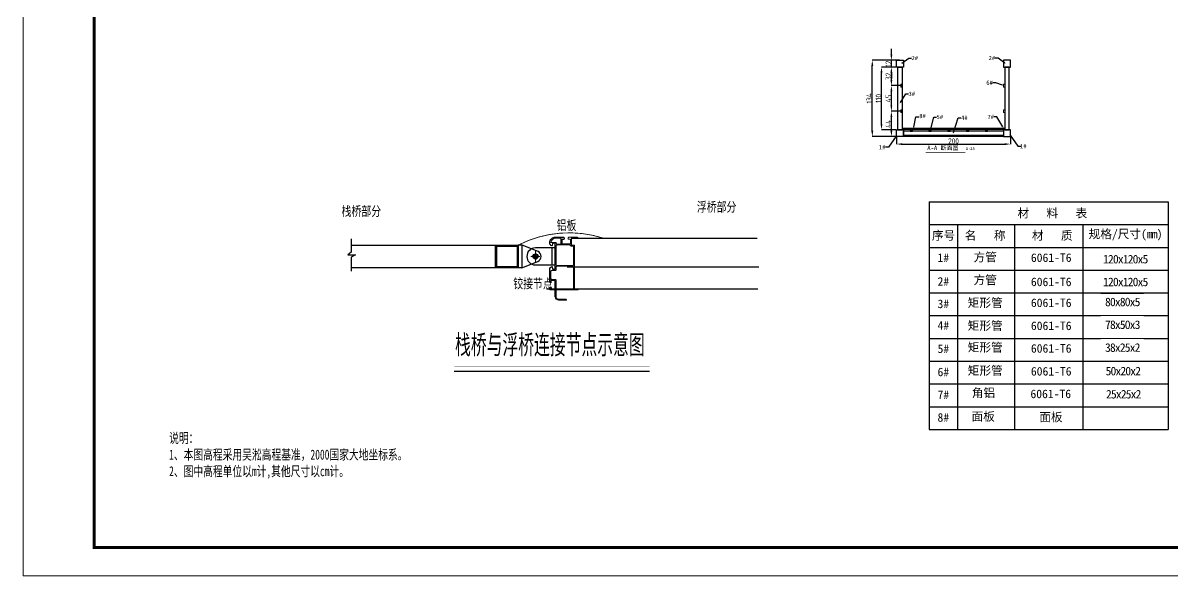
# Model space of a CAD drawing. Header units: inches. Extents: x 23 to 68, y 10 to 115.
# Drawn here: x 23.29 to 43.5, y 10.01 to 19.73 of the extents above; entities that cross this region are included whole.
import ezdxf
from ezdxf import colors
from ezdxf.entities.mleader import LeaderData, LeaderLine
from ezdxf.math import Vec2, Vec3

# ---------------------------------------------------------------- set-up
doc = ezdxf.new("R2010")
doc.units = ezdxf.units.IN
doc.header["$LTSCALE"] = 1000
doc.header["$MEASUREMENT"] = 0
doc.linetypes.add('CENTER2', pattern=[28.575, 19.05, -3.175, 3.175, -3.175])
doc.layers.add('0 [HR] Dim', color=6, linetype='Continuous', lineweight=13)
doc.layers.add('型材', color=7, linetype='Continuous', lineweight=15)
for name, color, linetype in [('PUB_TEXT', 7, 'Continuous'), ('W-ALUMINUM_FRAME铝架', 30, 'Continuous'), ('W-STEEL_KEEL钢龙骨', 5, 'Continuous'), ('图框', 7, 'Continuous'), ('打印图框', 255, 'Continuous'), ('文字', 3, 'Continuous'), ('标注', 3, 'Continuous'), ('连接端梁', 130, 'Continuous'), ('铝横梁', 220, 'Continuous'), ('铝通', 4, 'Continuous'), ('面板', 44, 'Continuous')]:
    doc.layers.add(name, color=color, linetype=linetype)
doc.styles.add('Arial', font='')
doc.styles.add('ECIDI', font='', dxfattribs={"width": 0.7})
doc.styles.get("Standard").update_dxf_attribs({"font": 'txt', "bigfont": 'gbcbig.shx'})
doc.styles.add('TSSD_Dimension', font='tssdeng.shx', dxfattribs={"width": 0.8, "bigfont": 'hztxt.shx'})
doc.styles.get('Arial').set_extended_font_data('STXihei')
doc.styles.get('ECIDI').set_extended_font_data('仿宋_GB2312')
doc.dimstyles.new('TSSD_200_1_3.5$TCH', dxfattribs={"dimtxt": 0.1, "dimasz": 0.1, "dimexe": 0.0025, "dimexo": 0.00625, "dimgap": 0.0025, "dimtad": 1, "dimdec": 0, "dimlfac": 100, "dimzin": 0, "dimdsep": 46, "dimtxsty": 'TSSD_Dimension', "dimcen": 0, "dimdle": 0.0025, "dimclrd": 3, "dimclre": 3, "dimclrt": 7, "dimadec": 1, "dimazin": 0, "dimtfac": 1, "dimtdec": 0, "dimtix": 1, "dimtmove": 2, "dimatfit": 3, "dimfxl": 0, "dimtolj": 1, "dimtzin": 0, "dimarcsym": 0})

# ---------------------------------------------------------------- blocks, each defined once
blk = doc.blocks.new('连接')
at = {"layer": 'W-STEEL_KEEL钢龙骨'}
blk.add_lwpolyline([(503898.8, 498604.5), (503898.8, 498534.5), (503958.8, 498534.5), (503958.8, 498604.5)], dxfattribs=at)
blk.add_circle((503928.8, 498604.5), 5, dxfattribs=at)
blk.add_arc((503928.8, 498604.5), 30, 0, 180, dxfattribs=at)
blk = doc.blocks.new('滚轮支架 -left')
for p, q in [((-50, 10), (-22.4, 81)), ((50, 10), (22.4, 81))]:
    blk.add_line(p, q)
at = {"color": 3, "linetype": 'CENTER2'}
for p, q in [((-15, 70), (15, 70)), ((0, 85), (0, 55))]:
    blk.add_line(p, q, dxfattribs=at)
blk.add_lwpolyline([(-50, 10), (50, 10), (50, -5), (-50, -5)], close=True)
blk.add_circle((0, 70), 11)
blk.add_arc((0, 70), 25, 26.1956, 153.8044)
blk = doc.blocks.new('asasd')
at = {"layer": '0 [HR] Dim', "color": 3, "linetype": 'CENTER2'}
for p, q in [((502185.4, 500813.1), (502145.4, 500813.1)), ((502185.4, 500813.1), (502145.4, 500813.1)), ((502165.4, 500785.1), (502165.4, 500841.1)), ((502165.4, 500785.1), (502165.4, 500841.1))]:
    blk.add_line(p, q, dxfattribs=at)
at = {"rotation": 270}
blk.add_blockref('滚轮支架 -left', (502095.4, 500813.1), dxfattribs=at)
blk.add_blockref('滚轮支架 -left', (502095.4, 500813.1), dxfattribs=at)
blk = doc.blocks.new('铝合金包边')
at = {"layer": 'W-ALUMINUM_FRAME铝架', "linetype": 'ByBlock', "ltscale": 0.5}
for p, q in [((46.0424, 10.5232), (46.0424, 10.5072)), ((46.0714, 10.5062), (46.0434, 10.5062))]:
    blk.add_line(p, q, dxfattribs=at)
for points in [[(46.0189, 10.3212), (46.0189, 10.3432, 0.414214), (46.0169, 10.3452), (46.0019, 10.3452, -0.414214), (45.9999, 10.3472), (45.9999, 10.3512, -0.2424), (46.0024, 10.3567), (46.0037, 10.3567, -0.414214), (46.0039, 10.3565), (46.0039, 10.3497, 0.414214), (46.0049, 10.3487), (46.0179, 10.3487, 0.414214), (46.0189, 10.3497), (46.0189, 10.3777, 0.414214), (46.0179, 10.3787), (46.0049, 10.3787, 0.414214), (46.0039, 10.3777), (46.0039, 10.3709, -0.414214), (46.0037, 10.3707), (46.0024, 10.3707, -0.414214), (45.9999, 10.3732), (45.9999, 10.3836), (45.9999, 10.3979, -0.198912), (46, 10.398), (46.0003, 10.3983, 0.414214), (46.0003, 10.3986), (46, 10.3989, -0.198912), (45.9999, 10.3991), (45.9999, 10.4178, -0.313684), (46.0065, 10.4272, -0.403535), (46.0077, 10.4264), (46.009, 10.419, 0.362489), (46.01, 10.4182), (46.0169, 10.4182, 0.414214), (46.0189, 10.4202), (46.0189, 10.4631, -0.198912), (46.019, 10.4633), (46.0193, 10.4636, 0.414214), (46.0193, 10.4639), (46.019, 10.4642, -0.198912), (46.0189, 10.4643), (46.0189, 10.5072, 0.414214), (46.0169, 10.5092), (46.01, 10.5092, 0.362489), (46.009, 10.5084), (46.0077, 10.501, -0.362489), (46.0067, 10.5002, -0.326255), (45.9999, 10.5096), (45.9999, 10.5112, -0.414214), (46.0199, 10.5312), (46.0246, 10.5312)], [(46.0223, 10.5312), (46.0246, 10.5312, -0.198912), (46.0248, 10.5312), (46.0251, 10.5307, 0.414214), (46.0254, 10.5307), (46.0257, 10.5312, -0.198912), (46.0258, 10.5312), (46.0266, 10.5312, -0.198912), (46.0268, 10.5312), (46.0271, 10.5307, 0.414214), (46.0274, 10.5307), (46.0277, 10.5312, -0.198912), (46.0278, 10.5312), (46.0286, 10.5312, -0.198912), (46.0288, 10.5312), (46.0291, 10.5307, 0.414214), (46.0294, 10.5307), (46.0297, 10.5312, -0.198912), (46.0298, 10.5312), (46.0306, 10.5312, -0.198912), (46.0308, 10.5312), (46.0311, 10.5307, 0.414214), (46.0314, 10.5307), (46.0317, 10.5312, -0.198912), (46.0318, 10.5312), (46.0326, 10.5312, -0.198912), (46.0328, 10.5312), (46.0331, 10.5307, 0.414214), (46.0334, 10.5307), (46.0337, 10.5312, -0.198912), (46.0338, 10.5312), (46.0346, 10.5312, -0.198912), (46.0348, 10.5312), (46.0351, 10.5307, 0.414214), (46.0354, 10.5307), (46.0357, 10.5312, -0.198912), (46.0358, 10.5312), (46.0366, 10.5312, -0.198912), (46.0368, 10.5312), (46.0371, 10.5307, 0.414214), (46.0374, 10.5307), (46.0377, 10.5312, -0.198912), (46.0378, 10.5312), (46.0386, 10.5312, -0.198912), (46.0388, 10.5312), (46.0391, 10.5307, 0.414214), (46.0394, 10.5307), (46.0397, 10.5312, -0.198912), (46.0398, 10.5312), (46.0416, 10.5312), (46.0449, 10.5312, -0.2424), (46.0504, 10.5287), (46.0504, 10.5244)], [(46.0434, 10.5242), (46.0502, 10.5242, 0.415615), (46.0504, 10.5244)]]:
    blk.add_lwpolyline(points, format="xyb", dxfattribs=at)
at = {"layer": 'W-ALUMINUM_FRAME铝架', "linetype": 'ByBlock', "lineweight": 20, "ltscale": 0.5}
for points in [[(46.0389, 10.5242, 0.414214), (46.0359, 10.5272), (46.0199, 10.5272), (46.0199, 10.5272, 0.397093), (46.0039, 10.5123), (46.0039, 10.5123), (46.0224, 10.5123), (46.0224, 10.5082, 0.413909), (46.0244, 10.5062), (46.0369, 10.5062, 0.414518), (46.0389, 10.5082)], [(46.0834, 10.4252), (46.0834, 10.3517, -0.414214), (46.0804, 10.3487), (46.0254, 10.3487, -0.414214), (46.0224, 10.3517), (46.0224, 10.3792, 0.414214), (46.0194, 10.3822), (46.0064, 10.3822, -0.414214), (46.0034, 10.3852), (46.0034, 10.4107, -0.414214), (46.0064, 10.4137), (46.0194, 10.4137, 0.414214), (46.0224, 10.4167), (46.0224, 10.4262, -0.414214), (46.0244, 10.4282), (46.0804, 10.4282, -0.414214)]]:
    blk.add_lwpolyline(points, format="xyb", close=True, dxfattribs=at)
at = {"layer": 'W-ALUMINUM_FRAME铝架', "lineweight": 5}
blk.add_lwpolyline([(46.0189, 10.3212, 0.414214), (46.0309, 10.3092), (46.0485, 10.3092), (46.0569, 10.3092, 0.414214), (46.0579, 10.3102), (46.0579, 10.3112, 0.414214), (46.0569, 10.3122), (46.0309, 10.3122, -0.414214), (46.0219, 10.3212), (46.0219, 10.3432, -0.414214), (46.0239, 10.3452), (46.0989, 10.3452, 0.414214), (46.0999, 10.3462), (46.0999, 10.3472, 0.414214), (46.0989, 10.3482), (46.0874, 10.3482, -2.414214), (46.0869, 10.3487), (46.0869, 10.3979, 0.198912), (46.0868, 10.398), (46.0865, 10.3983, -0.414214), (46.0865, 10.3986), (46.0868, 10.3989, 0.198912), (46.0869, 10.3991), (46.0869, 10.4631), (46.0869, 10.4631, 0.198912), (46.0868, 10.4633), (46.0865, 10.4636, -0.414214), (46.0865, 10.4639), (46.0868, 10.4642, 0.198912), (46.0869, 10.4643), (46.0869, 10.5017, 0.414214), (46.0859, 10.5027), (46.0769, 10.5027, -0.414214), (46.0759, 10.5037), (46.0759, 10.5272, -0.414214), (46.0769, 10.5282), (46.0997, 10.5282, 0.414214), (46.0999, 10.5284), (46.0999, 10.5287, 0.165289), (46.0914, 10.5312)], format="xyb", dxfattribs=at)
at = {"layer": 'W-ALUMINUM_FRAME铝架', "linetype": 'ByBlock', "lineweight": 0, "ltscale": 0.5}
blk.add_lwpolyline([(46.0925, 10.5312), (46.0902, 10.5312, 0.198912), (46.09, 10.5312), (46.0897, 10.5307, -0.414214), (46.0895, 10.5307), (46.0892, 10.5312, 0.198912), (46.089, 10.5312), (46.0882, 10.5312, 0.198912), (46.088, 10.5312), (46.0877, 10.5307, -0.414214), (46.0875, 10.5307), (46.0872, 10.5312, 0.198912), (46.087, 10.5312), (46.0862, 10.5312, 0.198912), (46.086, 10.5312), (46.0857, 10.5307, -0.414214), (46.0855, 10.5307), (46.0852, 10.5312, 0.198912), (46.085, 10.5312), (46.0842, 10.5312, 0.198912), (46.084, 10.5312), (46.0837, 10.5307, -0.414214), (46.0835, 10.5307), (46.0832, 10.5312, 0.198912), (46.083, 10.5312), (46.0822, 10.5312, 0.198912), (46.082, 10.5312), (46.0817, 10.5307, -0.414214), (46.0815, 10.5307), (46.0812, 10.5312, 0.198912), (46.081, 10.5312), (46.0802, 10.5312, 0.198912), (46.08, 10.5312), (46.0797, 10.5307, -0.414214), (46.0795, 10.5307), (46.0792, 10.5312, 0.198912), (46.079, 10.5312), (46.0782, 10.5312, 0.198912), (46.078, 10.5312), (46.0777, 10.5307, -0.414214), (46.0775, 10.5307), (46.0772, 10.5312, 0.198912), (46.077, 10.5312), (46.0762, 10.5312, 0.198912), (46.076, 10.5312), (46.0757, 10.5307, -0.414214), (46.0755, 10.5307), (46.0752, 10.5312, 0.198912), (46.075, 10.5312), (46.0699, 10.5312, 0.2424), (46.0644, 10.5287), (46.0644, 10.5244, 0.414214), (46.0646, 10.5242), (46.0714, 10.5242, -0.414214), (46.0724, 10.5232), (46.0724, 10.5072)], format="xyb", dxfattribs=at)
at = {"layer": 'W-ALUMINUM_FRAME铝架', "lineweight": 5}
blk.add_lwpolyline([(46.0725, 10.5016, 0.356394), (46.0754, 10.4992), (46.0804, 10.4992, -0.414214), (46.0834, 10.4962), (46.0834, 10.4342, -0.414214), (46.0804, 10.4312), (46.0244, 10.4312, -0.414214), (46.0224, 10.4332), (46.0224, 10.5002, -0.414214), (46.0254, 10.5032), (46.0705, 10.5032, -0.356394)], format="xyb", close=True, dxfattribs=at)
at = {"layer": 'W-ALUMINUM_FRAME铝架', "linetype": 'ByBlock', "ltscale": 0.5}
blk.add_arc((46.0434, 10.5232), 0.001, 90, 180, dxfattribs=at)
blk = doc.blocks.new('asdasdsd')
at = {"color": 3}
for p, q in [((45.3016, 10.503), (45.889, 10.503)), ((45.889, 10.503), (45.889, 10.423)), ((45.889, 10.423), (45.889, 10.503)), ((45.889, 10.423), (45.889, 10.474)), ((45.889, 10.423), (45.3016, 10.423))]:
    blk.add_line(p, q, dxfattribs=at)
at = {"color": 3, "lineweight": 5}
for p, q in [((45.809, 10.423), (45.809, 10.503)), ((45.889, 10.443), (45.889, 10.503)), ((45.889, 10.423), (45.889, 10.503))]:
    blk.add_line(p, q, dxfattribs=at)
at = {"color": 1, "lineweight": -3}
for p, q in [((46.0605, 10.4261), (46.7349, 10.4261)), ((46.7312, 10.3481), (45.9888, 10.3481))]:
    blk.add_line(p, q, dxfattribs=at)
at = {"const_width": 0.003}
blk.add_lwpolyline([(45.889, 10.503, -0.198589), (46.1884, 10.5272)], format="xyb", dxfattribs=at)
blk.add_lwpolyline([(46.0769, 10.5272), (46.7284, 10.5272)])
at = {"color": 3}
for points in [[(45.809, 10.503), (45.889, 10.503), (45.889, 10.423), (45.809, 10.423)], [(45.813, 10.499), (45.885, 10.499), (45.885, 10.427), (45.813, 10.427)]]:
    blk.add_lwpolyline(points, close=True, dxfattribs=at)
at = {"color": 3, "lineweight": 5}
for points in [[(45.889, 10.503), (45.809, 10.503), (45.809, 10.423), (45.889, 10.423)], [(45.885, 10.499), (45.813, 10.499), (45.813, 10.427), (45.885, 10.427)]]:
    blk.add_lwpolyline(points, close=True, dxfattribs=at)
at = {"layer": 'W-ALUMINUM_FRAME铝架', "linetype": 'ByBlock', "ltscale": 0.5}
for centre, start, end in [((46.0434, 10.5072), 180, 270), ((46.0714, 10.5072), 270, 0)]:
    blk.add_arc(centre, 0.001, start, end, dxfattribs=at)
at = {"layer": 'W-STEEL_KEEL钢龙骨'}
for points in [[(45.3016, 10.5248), (45.3016, 10.4782), (45.2897, 10.4691), (45.3165, 10.4691), (45.3016, 10.4608), (45.3016, 10.4113)], [(46.0071, 10.4931), (46.0071, 10.4331)], [(46.0191, 10.4931), (46.0191, 10.4331)]]:
    blk.add_lwpolyline(points, dxfattribs=at)
blk.add_blockref('铝合金包边', (0, 0))
at = {"layer": 'W-STEEL_KEEL钢龙骨', "xscale": 0.0008018140090120239, "yscale": 0.0008018140090120239, "zscale": 0.0008018140090120239}
blk.add_blockref('asasd', (-356.6941, -391.0958), dxfattribs=at)
at = {"layer": 'W-STEEL_KEEL钢龙骨', "xscale": 0.001, "yscale": 0.001, "zscale": 0.001, "rotation": 90}
blk.add_blockref('连接', (544.5536, -493.4657), dxfattribs=at)
blk = doc.blocks.new('sasfdsf')
at = {"layer": '文字', "color": 0}
for p, q in [((57401, 44042, 0), (57401, 40042, 0)), ((57401, 44042, 0), (61601, 44042, 0)), ((61601, 44042, 0), (61601, 40042, 0)), ((57401, 43642, 0), (61601, 43642, 0)), ((57901, 43642, 0), (57901, 40042, 0)), ((58901, 43642, 0), (58901, 40042, 0)), ((60101, 43642, 0), (60101, 40042, 0)), ((57401, 41642, 0), (61601, 41642, 0)), ((57401, 40042, 0), (61601, 40042, 0))]:
    blk.add_line(p, q, dxfattribs=at)
at = {"layer": '文字', "color": 0, "char_height": 150, "attachment_point": 5, "style": 'Arial'}
for s, insert in [('材   料   表', (59566, 43834, 0)), ('序号', (57654, 43442, 0)), ('名   称', (58385, 43442, 0)), ('材   质', (59564, 43442, 0)), ('规格/尺寸({\\T0.85;mm})', (60853, 43457, 0)), ('1#', (57650, 43060, 0)), ('方管', (58386, 43060, 0)), ('6061-T6', (59546, 43060, 0)), ('2#', (57650, 42644, 0)), ('方管', (58386, 42660, 0)), ('6061-T6', (59546, 42635, 0)), ('3#', (57650, 42248, 0)), ('矩形管', (58386, 42260, 0)), ('6061-T6', (59546, 42267, 0)), ('4#', (57650, 41870, 0)), ('矩形管', (58386, 41857, 0)), ('6061-T6', (59546, 41863, 0)), ('5#', (57650, 41460, 0)), ('矩形管', (58386, 41476, 0)), ('6061-T6', (59546, 41465, 0)), ('6#', (57650, 41051, 0)), ('矩形管', (58386, 41067, 0)), ('6061-T6', (59546, 41063, 0)), ('7#', (57650, 40651, 0)), ('角铝', (58355, 40675, 0)), ('6061-T6', (59538, 40666, 0)), ('8#', (57650, 40251, 0)), ('面板', (58351, 40260, 0))]:
    blk.add_mtext(s, dxfattribs=dict(at, insert=insert))
at = {"layer": '文字', "color": 0, "char_height": 150, "attachment_point": 5, "style": 'Arial', "bg_fill": 2}
for s, insert in [('{\\T0.85;120x120x5}', (60847, 43034, 0)), ('{\\T0.85;80x80x5}', (60795, 42282, 0)), ('{\\T0.85;25x25x2}', (60812, 40660, 0))]:
    blk.add_mtext(s, dxfattribs=dict(at, insert=insert))
at = {"layer": '文字', "color": 0, "insert": (60805, 41067, 0), "char_height": 150, "width": 974.29, "attachment_point": 5, "style": 'Arial', "bg_fill": 2}
blk.add_mtext('{\\T0.85;50x20x2}', dxfattribs=at)
at = {"layer": '文字', "color": 0, "insert": (59541, 40250, 0), "char_height": 150, "width": 408.33, "attachment_point": 5, "style": 'Arial'}
blk.add_mtext('{\\fSimSun|b0|i0|c134|p2;面板}', dxfattribs=at)
at = {"layer": '文字', "color": 0}
for p, q in [((57401, 43242, 0), (61601, 43242, 0)), ((57401, 42842, 0), (61601, 42842, 0)), ((57401, 42442, 0), (61601, 42442, 0)), ((57401, 42042, 0), (61601, 42042, 0)), ((57401, 40842, 0), (61601, 40842, 0)), ((57401, 40442, 0), (61601, 40442, 0))]:
    blk.add_line(p, q, dxfattribs=at)
at = {"layer": '文字', "color": 0, "insert": (60795, 41480, 0), "char_height": 150, "attachment_point": 5, "style": 'Arial', "bg_fill": 2}
blk.add_mtext('{\\T0.85;38x25x2}', dxfattribs=at)
at = {"layer": '文字', "color": 0}
blk.add_line((57401, 41242, 0), (61601, 41242, 0), dxfattribs=at)
at = {"layer": '文字', "color": 0, "char_height": 150, "attachment_point": 5, "style": 'Arial', "bg_fill": 2}
for s, insert in [('{\\T0.85;120x120x5}', (60847, 42634, 0)), ('{\\T0.85;78x50x3}', (60795, 41882, 0))]:
    blk.add_mtext(s, dxfattribs=dict(at, insert=insert))
blk = doc.blocks.new('*D209')
at = {"color": 3, "lineweight": -2, "transparency": 16777216}
for p, q in [((38.645, 17.728), (38.645, 17.599)), ((38.745, 17.602), (40.545, 17.602)), ((40.645, 17.728), (40.645, 17.599))]:
    blk.add_line(p, q, dxfattribs=at)
at = {"color": 3, "transparency": 16777216}
for points in [[(38.745, 17.618), (38.745, 17.585), (38.645, 17.602)], [(40.545, 17.618), (40.545, 17.585), (40.645, 17.602)]]:
    blk.add_solid(points, dxfattribs=at)
at = {"layer": 'Defpoints', "color": 0, "transparency": 16777216}
for p in [(38.645, 17.735, 0), (40.645, 17.735, 0), (40.645, 17.602)]:
    blk.add_point(p, dxfattribs=at)
at = {"color": 7, "transparency": 16777216, "insert": (39.645, 17.654), "char_height": 0.1, "attachment_point": 5, "style": 'TSSD_Dimension'}
blk.add_mtext('\\A1;200', dxfattribs=at)
blk = doc.blocks.new('*D210')
at = {"color": 3, "lineweight": -2, "transparency": 16777216}
for p, q in [((38.733, 18.18), (38.551, 18.18)), ((38.554, 17.835), (38.554, 18.08)), ((38.639, 17.735), (38.551, 17.735))]:
    blk.add_line(p, q, dxfattribs=at)
at = {"color": 3, "transparency": 16777216}
for points in [[(38.537, 18.08), (38.57, 18.08), (38.554, 18.18)], [(38.537, 17.835), (38.57, 17.835), (38.554, 17.735)]]:
    blk.add_solid(points, dxfattribs=at)
at = {"layer": 'Defpoints', "color": 0, "transparency": 16777216}
for p in [(38.554, 18.18), (38.739, 18.18, 0), (38.645, 17.735, 0)]:
    blk.add_point(p, dxfattribs=at)
at = {"color": 7, "transparency": 16777216, "insert": (38.501, 17.957), "char_height": 0.1, "attachment_point": 5, "rotation": 90, "style": 'TSSD_Dimension'}
blk.add_mtext('\\A1;44', dxfattribs=at)
blk = doc.blocks.new('*D211')
at = {"color": 3, "lineweight": -2, "transparency": 16777216}
for p, q in [((38.723, 18.63), (38.551, 18.63)), ((38.554, 18.28), (38.554, 18.53)), ((38.733, 18.18), (38.551, 18.18))]:
    blk.add_line(p, q, dxfattribs=at)
at = {"color": 3, "transparency": 16777216}
for points in [[(38.537, 18.53), (38.57, 18.53), (38.554, 18.63)], [(38.537, 18.28), (38.57, 18.28), (38.554, 18.18)]]:
    blk.add_solid(points, dxfattribs=at)
at = {"layer": 'Defpoints', "color": 0, "transparency": 16777216}
for p in [(38.554, 18.63), (38.729, 18.63, 0), (38.739, 18.18, 0)]:
    blk.add_point(p, dxfattribs=at)
at = {"color": 7, "transparency": 16777216, "insert": (38.501, 18.405), "char_height": 0.1, "attachment_point": 5, "rotation": 90, "style": 'TSSD_Dimension'}
blk.add_mtext('\\A1;45', dxfattribs=at)
blk = doc.blocks.new('*D212')
at = {"color": 3, "lineweight": -2, "transparency": 16777216}
for p, q in [((38.716, 18.955), (38.551, 18.955)), ((38.554, 18.73), (38.554, 18.855)), ((38.723, 18.63), (38.551, 18.63))]:
    blk.add_line(p, q, dxfattribs=at)
at = {"color": 3, "transparency": 16777216}
for points in [[(38.537, 18.855), (38.57, 18.855), (38.554, 18.955)], [(38.537, 18.73), (38.57, 18.73), (38.554, 18.63)]]:
    blk.add_solid(points, dxfattribs=at)
at = {"layer": 'Defpoints', "color": 0, "transparency": 16777216}
for p in [(38.554, 18.955), (38.722, 18.955, 0), (38.729, 18.63, 0)]:
    blk.add_point(p, dxfattribs=at)
at = {"color": 7, "transparency": 16777216, "insert": (38.501, 18.792), "char_height": 0.1, "attachment_point": 5, "rotation": 90, "style": 'TSSD_Dimension'}
blk.add_mtext('\\A1;32', dxfattribs=at)
blk = doc.blocks.new('*D213')
at = {"color": 3, "lineweight": -2, "transparency": 16777216}
for p, q in [((38.554, 19.175), (38.554, 19.275)), ((38.699, 19.075), (38.551, 19.075)), ((38.554, 18.955), (38.554, 19.075)), ((38.716, 18.955), (38.551, 18.955)), ((38.554, 18.855), (38.554, 18.755))]:
    blk.add_line(p, q, dxfattribs=at)
at = {"color": 3, "transparency": 16777216}
for points in [[(38.537, 19.175), (38.57, 19.175), (38.554, 19.075)], [(38.537, 18.855), (38.57, 18.855), (38.554, 18.955)]]:
    blk.add_solid(points, dxfattribs=at)
at = {"layer": 'Defpoints', "color": 0, "transparency": 16777216}
for p in [(38.554, 19.075), (38.705, 19.075, 0), (38.722, 18.955, 0)]:
    blk.add_point(p, dxfattribs=at)
at = {"color": 7, "transparency": 16777216, "insert": (38.501, 19.015), "char_height": 0.1, "attachment_point": 5, "rotation": 90, "style": 'TSSD_Dimension'}
blk.add_mtext('\\A1;12', dxfattribs=at)
blk = doc.blocks.new('*D214')
at = {"color": 3, "lineweight": -2, "transparency": 16777216}
for p, q in [((38.592, 19.075), (38.216, 19.075)), ((38.218, 17.835), (38.218, 18.975)), ((38.545, 17.735), (38.216, 17.735))]:
    blk.add_line(p, q, dxfattribs=at)
at = {"color": 3, "transparency": 16777216}
for points in [[(38.201, 18.975), (38.235, 18.975), (38.218, 19.075)], [(38.201, 17.835), (38.235, 17.835), (38.218, 17.735)]]:
    blk.add_solid(points, dxfattribs=at)
at = {"layer": 'Defpoints', "color": 0, "transparency": 16777216}
for p in [(38.218, 19.075), (38.598, 19.075), (38.551, 17.735)]:
    blk.add_point(p, dxfattribs=at)
at = {"color": 7, "transparency": 16777216, "insert": (38.166, 18.405), "char_height": 0.1, "attachment_point": 5, "rotation": 90, "style": 'TSSD_Dimension'}
blk.add_mtext('\\A1;134', dxfattribs=at)
blk = doc.blocks.new('*D215')
at = {"color": 3, "lineweight": -2, "transparency": 16777216}
for p, q in [((38.627, 18.955), (38.378, 18.955)), ((38.38, 17.955), (38.38, 18.855)), ((38.639, 17.855), (38.378, 17.855))]:
    blk.add_line(p, q, dxfattribs=at)
at = {"color": 3, "transparency": 16777216}
for points in [[(38.363, 18.855), (38.397, 18.855), (38.38, 18.955)], [(38.363, 17.955), (38.397, 17.955), (38.38, 17.855)]]:
    blk.add_solid(points, dxfattribs=at)
at = {"layer": 'Defpoints', "color": 0, "transparency": 16777216}
for p in [(38.38, 18.955), (38.634, 18.955), (38.645, 17.855, 0)]:
    blk.add_point(p, dxfattribs=at)
at = {"color": 7, "transparency": 16777216, "insert": (38.328, 18.405), "char_height": 0.1, "attachment_point": 5, "rotation": 90, "style": 'TSSD_Dimension'}
blk.add_mtext('\\A1;110', dxfattribs=at)

msp = doc.modelspace()

# ---------------------------------------------------------------- linework, layer by layer
at = {"linetype": 'Continuous', "lineweight": 18, "const_width": 0.05}
msp.add_lwpolyline([(24.541, 30.51), (49.481, 30.51), (49.481, 10.51), (24.541, 10.51)], close=True, dxfattribs=at)
for points in [[(38.924, 17.855), (38.886, 17.855), (38.886, 17.83), (38.924, 17.83)], [(38.921, 17.852), (38.889, 17.852), (38.889, 17.833), (38.921, 17.833)], [(39.25, 17.855), (39.212, 17.855), (39.212, 17.83), (39.25, 17.83)], [(39.247, 17.852), (39.215, 17.852), (39.215, 17.833), (39.247, 17.833)], [(39.584, 17.855), (39.546, 17.855), (39.546, 17.83), (39.584, 17.83)], [(39.581, 17.852), (39.549, 17.852), (39.549, 17.833), (39.581, 17.833)], [(39.914, 17.855), (39.876, 17.855), (39.876, 17.83), (39.914, 17.83)], [(39.911, 17.852), (39.879, 17.852), (39.879, 17.833), (39.911, 17.833)], [(40.244, 17.855), (40.206, 17.855), (40.206, 17.83), (40.244, 17.83)], [(40.241, 17.852), (40.209, 17.852), (40.209, 17.833), (40.241, 17.833)]]:
    msp.add_lwpolyline(points, close=True)
for points, const_width in [([(39.155, 17.457), (39.852, 17.457)], 0.0075), ([(30.871, 13.686), (34.307, 13.686)], 0.01)]:
    msp.add_lwpolyline(points, dxfattribs=dict(const_width=const_width))
msp.add_lwpolyline([(30.871, 13.609), (34.3, 13.609)])
at = {"layer": '图框', "color": 7, "linetype": 'Continuous', "lineweight": 18, "flags": 128}
msp.add_lwpolyline([(23.291, 31.01), (50.044, 31.01), (50.044, 10.01), (23.291, 10.01)], close=True, dxfattribs=at)
at = {"layer": '型材', "elevation": 0}
for points in [[(38.737, 18.605, 0.414214), (38.739, 18.607), (38.739, 18.652, 0.414214), (38.737, 18.655), (38.722, 18.655, 0.414214), (38.719, 18.652), (38.719, 18.607, 0.414214), (38.722, 18.605)], [(40.528, 18.605, -0.414214), (40.525, 18.607), (40.525, 18.652, -0.414214), (40.528, 18.655), (40.543, 18.655, -0.414214), (40.545, 18.652), (40.545, 18.607, -0.414214), (40.543, 18.605)], [(38.737, 18.155, 0.414214), (38.739, 18.157), (38.739, 18.202, 0.414214), (38.737, 18.205), (38.722, 18.205, 0.414214), (38.719, 18.202), (38.719, 18.157, 0.414214), (38.722, 18.155)], [(40.528, 18.155, -0.414214), (40.525, 18.157), (40.525, 18.202, -0.414214), (40.528, 18.205), (40.543, 18.205, -0.414214), (40.545, 18.202), (40.545, 18.157, -0.414214), (40.543, 18.155)]]:
    msp.add_lwpolyline(points, format="xyb", close=True, dxfattribs=at)
at = {"layer": '型材', "color": 4}
for points in [[(38.764, 17.883, 0.414214), (38.763, 17.883), (38.763, 17.882, -0.198912), (38.762, 17.882), (38.754, 17.882, 0.414214), (38.753, 17.881), (38.753, 17.858, 0.414214), (38.754, 17.858), (38.755, 17.858, 0.414214), (38.755, 17.858), (38.755, 17.88), (38.798, 17.88, 0.665644), (38.798, 17.88, 0.200737), (38.794, 17.882), (38.789, 17.882, -0.198912), (38.789, 17.882), (38.788, 17.883, 0.414214), (38.787, 17.883), (38.786, 17.882, -0.414214), (38.786, 17.882), (38.785, 17.883, 0.414214), (38.784, 17.883), (38.784, 17.882, -0.198912), (38.783, 17.882), (38.768, 17.882, -0.198912), (38.768, 17.882), (38.767, 17.883, 0.414214), (38.766, 17.883), (38.765, 17.882, -0.414214), (38.765, 17.882)], [(40.526, 17.883, -0.414214), (40.527, 17.883), (40.528, 17.882, 0.198912), (40.528, 17.882), (40.536, 17.882, -0.414214), (40.537, 17.881), (40.537, 17.858, -0.414214), (40.537, 17.858), (40.536, 17.858, -0.414214), (40.535, 17.858), (40.535, 17.88), (40.492, 17.88, -0.665644), (40.492, 17.88, -0.200737), (40.496, 17.882), (40.501, 17.882, 0.198912), (40.502, 17.882), (40.502, 17.883, -0.414214), (40.503, 17.883), (40.504, 17.882, 0.414214), (40.504, 17.882), (40.505, 17.883, -0.414214), (40.506, 17.883), (40.507, 17.882, 0.198912), (40.507, 17.882), (40.522, 17.882, 0.198912), (40.523, 17.882), (40.523, 17.883, -0.414214), (40.524, 17.883), (40.525, 17.882, 0.414214), (40.525, 17.882)]]:
    msp.add_lwpolyline(points, format="xyb", close=True, dxfattribs=at)
at = {"layer": '连接端梁', "elevation": 0}
msp.add_lwpolyline([(40.525, 17.735), (38.765, 17.735)], dxfattribs=at)
at = {"layer": '铝横梁', "color": 6, "elevation": 0}
for points in [[(38.665, 18.955), (38.745, 18.955), (38.745, 17.855), (38.665, 17.855)], [(40.625, 18.955), (40.545, 18.955), (40.545, 17.855), (40.625, 17.855)]]:
    msp.add_lwpolyline(points, close=True, dxfattribs=at)
at = {"layer": '铝横梁', "color": 11}
msp.add_lwpolyline([(38.765, 17.752), (38.765, 17.83), (40.525, 17.834), (40.525, 17.756)], close=True, dxfattribs=at)
at = {"layer": '铝通', "elevation": 0}
for points in [[(38.645, 18.955), (38.645, 19.075), (38.765, 19.075), (38.765, 18.955), (38.645, 18.955)], [(40.645, 18.955), (40.645, 19.075), (40.525, 19.075), (40.525, 18.955), (40.645, 18.955)], [(38.645, 17.735), (38.645, 17.855), (38.765, 17.855), (38.765, 17.735), (38.645, 17.735)], [(40.645, 17.735), (40.645, 17.855), (40.525, 17.855), (40.525, 17.735), (40.645, 17.735)]]:
    msp.add_lwpolyline(points, dxfattribs=at)
at = {"layer": '面板'}
msp.add_lwpolyline([(38.755, 17.855), (38.755, 17.88), (40.535, 17.88), (40.535, 17.855)], close=True, dxfattribs=at)

# ---------------------------------------------------------------- block references
at = {"xscale": 5, "yscale": 5, "zscale": 5}
msp.add_blockref('asdasdsd', (-197.449, -36.688), dxfattribs=at)

# ---------------------------------------------------------------- texts
at = {"layer": 'PUB_TEXT'}
for s, height, p in [('浮桥部分', 0.1929, (35.135, 16.395)), ('栈桥部分', 0.1929, (28.89, 16.32)), ('铝板', 0.1929, (32.671, 16.073)), ('铰接节点', 0.1929, (31.908, 15.048)), ('栈桥与浮桥连接节点示意图', 0.38582, (30.884, 13.87))]:
    msp.add_text(s, height=height, dxfattribs=at).set_placement(p)
at = {"layer": '打印图框', "color": 6, "attachment_point": 1, "style": 'Arial'}
for s, width, gutter_width, heights, insert, char_height in [('A-A 断面图', 0.72842, 0.00625, [1.250430159416283e-15], (39.184, 17.573, 0), 0.075), ('1:25', 0.36614, 0.00937, [0], (39.862, 17.547), 0.05)]:
    msp.add_mtext_dynamic_manual_height_columns(s, width=width, gutter_width=gutter_width, heights=heights, dxfattribs=dict(at, insert=insert, char_height=char_height))
at = {"layer": '文字', "color": 3, "insert": (25.859, 12.523), "char_height": 0.175, "width": 6.43856, "attachment_point": 1, "style": 'ECIDI'}
msp.add_mtext('说明：\\P1、本图高程采用吴淞高程基准，2000国家大地坐标系。\\P2、图中高程单位以m计,其他尺寸以cm计。', dxfattribs=at)

# ---------------------------------------------------------------- dimensions: what is measured, and where the dimension line sits
for base, p1, p2, picture, middle in [((38.554, 19.075), (38.722, 18.955, 0), (38.705, 19.075, 0), '*D213', (38.501, 19.015)), ((38.218, 19.075), (38.551, 17.735), (38.598, 19.075), '*D214', (38.166, 18.405)), ((38.38, 18.955), (38.645, 17.855, 0), (38.634, 18.955), '*D215', (38.328, 18.405)), ((38.55377, 18.95453), (38.72908, 18.62954, 0), (38.72204, 18.95453, 0), '*D212', (38.50127, 18.79203)), ((38.554, 18.63), (38.739, 18.18, 0), (38.729, 18.63, 0), '*D211', (38.501, 18.405)), ((38.55377, 18.17959), (38.64509, 17.73465, 0), (38.73908, 18.17959, 0), '*D210', (38.50127, 17.95712))]:
    dim = msp.add_linear_dim(base=base, p1=p1, p2=p2, angle=90, dimstyle='TSSD_200_1_3.5$TCH')
    dim.commit()
    dim.dimension.update_dxf_attribs({"geometry": picture, "text_midpoint": middle})
dim = msp.add_linear_dim(base=(40.645, 17.602), p1=(38.645, 17.735, 0), p2=(40.645, 17.735, 0), dimstyle='TSSD_200_1_3.5$TCH')
dim.commit()
dim.dimension.update_dxf_attribs({"geometry": '*D209', "text_midpoint": (39.645, 17.654)})

# ---------------------------------------------------------------- leaders
at = {"layer": '标注', "color": 6}
ml = msp.add_multileader_mtext('Standard', dxfattribs=at)
ml.set_content('2#', color=6, style='Arial')
ml.set_leader_properties(color=9)
ml.build(insert=Vec2(0, 0))
ml.multileader.update_dxf_attribs({"dogleg_length": 100, "arrow_head_size": 0.025})
ctx = ml.context
ctx.base_point, ctx.char_height, ctx.arrow_head_size, ctx.landing_gap_size, ctx.plane_origin = Vec3(38.908, 19.115), 0.075, 0.025, 0.0005, Vec3(38.858, 19.347)
ctx.text_align_type = 2
notes = []
notes.append((ctx, [(0, (1, 1, 0), (38.858, 19.115), (1, 0), 0.05, [(0, [(38.72, 19.012)], 0, [])])]))
ctx.mtext.insert, ctx.mtext.alignment, ctx.mtext.flow_direction = Vec3(39.024, 19.153), 3, 5
ml = msp.add_multileader_mtext('Standard', dxfattribs=at)
ml.set_content('2#', color=6, style='Arial')
ml.set_leader_properties(color=9)
ml.build(insert=Vec2(0, 0))
ml.multileader.update_dxf_attribs({"dogleg_length": 100, "arrow_head_size": 0.025})
ctx = ml.context
ctx.base_point, ctx.char_height, ctx.arrow_head_size, ctx.landing_gap_size, ctx.plane_origin = Vec3(40.254, 19.115), 0.075, 0.025, 0.0005, Vec3(39.93, 19.347)
ctx.text_align_type = 2
notes.append((ctx, [(0, (1, 1, 0), (40.43, 19.115), (-1, 0), 0.05, [(0, [(40.567, 19.012)], 0, [])])]))
ctx.mtext.insert, ctx.mtext.alignment, ctx.mtext.flow_direction = Vec3(40.379, 19.153), 3, 5
ml = msp.add_multileader_mtext('Standard', dxfattribs=at)
ml.set_content('6#', color=6, style='Arial')
ml.set_leader_properties(color=9)
ml.build(insert=Vec2(0, 0))
ml.multileader.update_dxf_attribs({"dogleg_length": 100, "arrow_head_size": 0.025})
ctx = ml.context
ctx.base_point, ctx.char_height, ctx.arrow_head_size, ctx.landing_gap_size, ctx.plane_origin = Vec3(40.213, 18.679, 0), 0.075, 0.025, 0.0005, Vec3(40.669, 19.312, 0)
ctx.text_align_type = 2
notes.append((ctx, [(1, (1, 1, 0), (40.389, 18.679, 0), (-1, 0), 0.05, [(0, [(40.531, 18.626, 0)], 0, [])])]))
ctx.mtext.insert, ctx.mtext.alignment, ctx.mtext.flow_direction = Vec3(40.338, 18.718, 0), 3, 5
ml = msp.add_multileader_mtext('Standard', dxfattribs=at)
ml.set_content('3#', color=6, style='Arial')
ml.set_leader_properties(color=9)
ml.build(insert=Vec2(0, 0))
ml.multileader.update_dxf_attribs({"dogleg_length": 100, "arrow_head_size": 0.025})
ctx = ml.context
ctx.base_point, ctx.char_height, ctx.arrow_head_size, ctx.landing_gap_size, ctx.plane_origin = Vec3(38.855, 18.485, 0), 0.075, 0.025, 0.0005, Vec3(37.304, 18.717, 0)
ctx.text_align_type = 2
notes.append((ctx, [(0, (1, 1, 0), (38.805, 18.485, 0), (1, 0), 0.05, [(0, [(38.698, 18.312, 0)], 0, [])])]))
ctx.mtext.insert, ctx.mtext.alignment, ctx.mtext.flow_direction = Vec3(38.971, 18.523, 0), 3, 5
ml = msp.add_multileader_mtext('Standard', dxfattribs=at)
ml.set_content('8#', color=6, style='Arial')
ml.set_leader_properties(color=9)
ml.build(insert=Vec2(0, 0))
ml.multileader.update_dxf_attribs({"dogleg_length": 100, "arrow_head_size": 0.025})
ctx = ml.context
ctx.base_point, ctx.char_height, ctx.arrow_head_size, ctx.landing_gap_size, ctx.plane_origin = Vec3(39.035, 18.083, 0), 0.075, 0.025, 0.0005, Vec3(39.968, 18.474, 0)
ctx.text_align_type = 2
notes.append((ctx, [(0, (1, 1, 0), (38.985, 18.083, 0), (1, 0), 0.05, [(0, [(38.942, 17.872, 0)], 0, [])])]))
ctx.mtext.insert, ctx.mtext.alignment, ctx.mtext.flow_direction = Vec3(39.16, 18.133, 0), 3, 5
ml = msp.add_multileader_mtext('Standard', dxfattribs=at)
ml.set_content('5#', color=6, style='Arial')
ml.set_leader_properties(color=9)
ml.build(insert=Vec2(0, 0))
ml.multileader.update_dxf_attribs({"dogleg_length": 100, "arrow_head_size": 0.025})
ctx = ml.context
ctx.base_point, ctx.char_height, ctx.arrow_head_size, ctx.landing_gap_size, ctx.plane_origin = Vec3(39.349, 18.077), 0.075, 0.025, 0.0005, Vec3(40.267, 18.447)
ctx.text_align_type = 2
notes.append((ctx, [(0, (1, 1, 0), (39.299, 18.077), (1, 0), 0.05, [(0, [(39.241, 17.844)], 0, [])])]))
ctx.mtext.insert, ctx.mtext.alignment, ctx.mtext.flow_direction = Vec3(39.464, 18.116), 3, 5
ml = msp.add_multileader_mtext('Standard', dxfattribs=at)
ml.set_content('4#', color=6, style='Arial')
ml.set_leader_properties(color=9)
ml.build(insert=Vec2(0, 0))
ml.multileader.update_dxf_attribs({"dogleg_length": 100, "arrow_head_size": 0.025})
ctx = ml.context
ctx.base_point, ctx.char_height, ctx.arrow_head_size, ctx.landing_gap_size, ctx.plane_origin = Vec3(39.777, 18.064, 0), 0.075, 0.025, 0.0005, Vec3(41.093, 18.366, 0)
ctx.text_align_type = 2
notes.append((ctx, [(0, (1, 1, 0), (39.727, 18.064, 0), (1, 0), 0.05, [(0, [(39.638, 17.78, 0)], 0, [])])]))
ctx.mtext.insert, ctx.mtext.alignment, ctx.mtext.flow_direction = Vec3(39.894, 18.101, 0), 3, 5
ml = msp.add_multileader_mtext('Standard', dxfattribs=at)
ml.set_content('7#', color=6, style='Arial')
ml.set_leader_properties(color=9)
ml.build(insert=Vec2(0, 0))
ml.multileader.update_dxf_attribs({"dogleg_length": 100, "arrow_head_size": 0.025})
ctx = ml.context
ctx.base_point, ctx.char_height, ctx.arrow_head_size, ctx.landing_gap_size, ctx.plane_origin = Vec3(40.233, 18.08, 0), 0.075, 0.025, 0.0005, Vec3(40.836, 18.711, 0)
ctx.text_align_type = 2
notes.append((ctx, [(1, (1, 1, 0), (40.409, 18.08, 0), (-1, 0), 0.05, [(0, [(40.527, 17.881, 0)], 0, [])])]))
ctx.mtext.insert, ctx.mtext.alignment, ctx.mtext.flow_direction = Vec3(40.359, 18.118, 0), 3, 5
ml = msp.add_multileader_mtext('Standard', dxfattribs=at)
ml.set_content('1#', color=6, style='Arial')
ml.set_leader_properties(color=9)
ml.build(insert=Vec2(0, 0))
ml.multileader.update_dxf_attribs({"dogleg_length": 100, "arrow_head_size": 0.025})
ctx = ml.context
ctx.base_point, ctx.char_height, ctx.arrow_head_size, ctx.landing_gap_size, ctx.plane_origin = Vec3(38.339, 17.547), 0.075, 0.025, 0.0005, Vec3(38.086, 17.975)
ctx.text_align_type = 2
notes.append((ctx, [(0, (1, 1, 0), (38.501, 17.547), (-1, 0), 0.05, [(0, [(38.652, 17.762)], 0, [])])]))
ctx.mtext.insert, ctx.mtext.alignment, ctx.mtext.flow_direction = Vec3(38.45, 17.584), 3, 5
ml = msp.add_multileader_mtext('Standard', dxfattribs=at)
ml.set_content('1#', color=6, style='Arial')
ml.set_leader_properties(color=9)
ml.build(insert=Vec2(0, 0))
ml.multileader.update_dxf_attribs({"dogleg_length": 100, "arrow_head_size": 0.025})
ctx = ml.context
ctx.base_point, ctx.char_height, ctx.arrow_head_size, ctx.landing_gap_size, ctx.plane_origin = Vec3(40.826, 17.565), 0.075, 0.025, 0.0005, Vec3(39.191, 17.994)
ctx.text_align_type = 2
notes.append((ctx, [(0, (1, 1, 0), (40.776, 17.565), (1, 0), 0.05, [(0, [(40.625, 17.781)], 0, [])])]))
ctx.mtext.insert, ctx.mtext.alignment, ctx.mtext.flow_direction = Vec3(40.931, 17.603), 3, 5
for ctx, leaders in notes:
    for number, flags, end, landing, length, lines in leaders:
        leader = LeaderData()
        leader.index, (leader.has_last_leader_line, leader.has_dogleg_vector, leader.attachment_direction) = number, flags
        leader.last_leader_point, leader.dogleg_vector, leader.dogleg_length = Vec3(end), Vec3(landing), length
        for number, points, colour, breaks in lines:
            line = LeaderLine()
            line.index, line.vertices, line.color, line.breaks = number, Vec3.list(points), colors.encode_raw_color(colour), breaks
            leader.lines.append(line)
        ctx.leaders.append(leader)

# ---------------------------------------------------------------- next in the draw order: block references
at = {"layer": '连接端梁', "color": 0, "xscale": 0.001, "yscale": 0.001, "zscale": 0.001}
msp.add_blockref('sasfdsf', (-18.183, -27.456, 0), dxfattribs=at)

doc.saveas('drawing.dxf')
